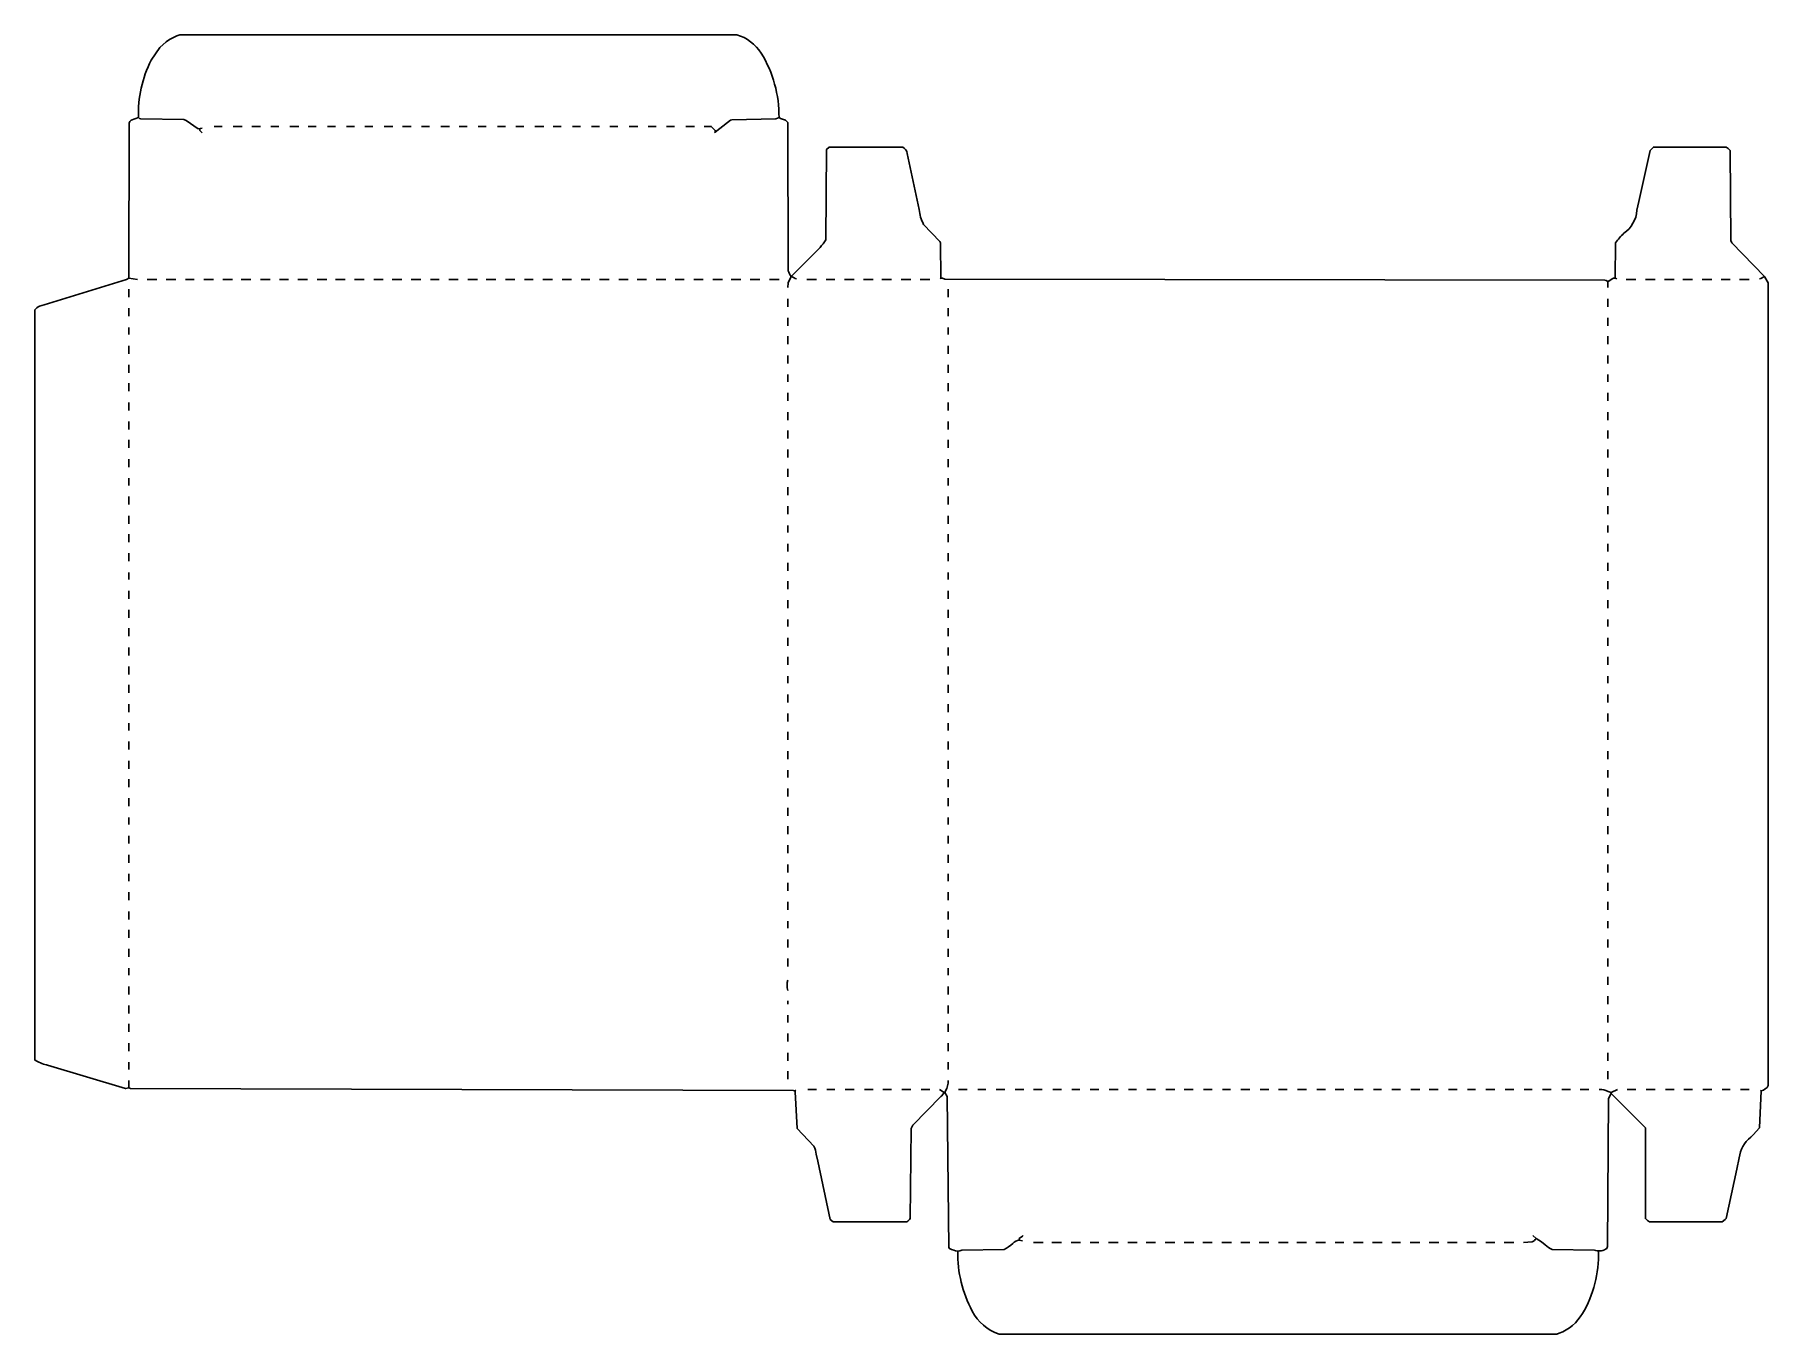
# Model space of a CAD drawing. Extents: x 219 to 2392, y 167 to 1796.
import ezdxf

# ---------------------------------------------------------------- set-up
doc = ezdxf.new("R2010")
doc.units = 0
doc.layers.get('0').update_dxf_attribs({"linetype": 'CONTINUOUS'})

msp = doc.modelspace()

# ---------------------------------------------------------------- linework, layer by layer
at = {"color": 7, "linetype": 'CONTINUOUS'}
for points in [[(1174, 1490, -0.085094), (1168, 1493), (1167, 1493, -0.073409), (1163.497312, 1500.002659), (1163, 1686), (1160, 1689), (1153.9, 1690.8), (1152, 1692, 0.139651), (1129.754098, 1772.795082, 0.172187), (1099, 1796), (401, 1796), (397.088235, 1794.647059), (388, 1790), (383.9, 1787.2), (376, 1780), (365, 1764, 0.123743), (349, 1692, 0.140361), (352.008923, 1690.490747), (405.991077, 1689.509253), (408.735294, 1688.558824), (424, 1678), (429, 1679)], [(349, 1692), (340.1, 1688.8, 0.227968), (337.497423, 1684.997449), (337, 1491), (334, 1489), (230.911765, 1457.352941), (225.1, 1455.7, 0.129742), (219, 1451), (219, 511, 0.082672), (233.9, 504.7), (235.088235, 504.352941), (333, 475), (337, 476), (339.1, 475.2), (1169.9, 472.8), (1172, 472), (1173, 473)], [(1354, 1490), (1355, 1491), (1354.511352, 1534.989141), (1353.75027, 1536.761622), (1333.24973, 1558.238378, -0.099252), (1327.647059, 1576.911765), (1312.647059, 1646.911765, 0.242797), (1307, 1655), (1215, 1655), (1211.7, 1652.1), (1210.504464, 1539.004385, -0.081688), (1195, 1521), (1168.2, 1493.9), (1168, 1493)], [(2383, 472, 0.213453), (2392, 479), (2392, 1485), (2387.8, 1491.9), (2387, 1493), (2346.249927, 1535.243977), (2344.982312, 1538.017084), (2344, 1651, 0.064594), (2339, 1655), (2248, 1655), (2244, 1651), (2229.647059, 1587.088235), (2227.352941, 1575.911765, -0.220153), (2211, 1547, 0.067343), (2200.488648, 1534.989141), (2200, 1491), (2202, 1490)], [(1355, 1491), (1356.9, 1490.7), (1360.000603, 1489.499395), (2186.999397, 1488.500605, -0.145684), (2190, 1487), (2192, 1487), (2196.1, 1489.8, -0.113888), (2200, 1491)], [(2381, 1490, 0.085094), (2387, 1493)], [(1163, 598, -0.142565), (1163, 611)], [(1360, 470), (1360.8, 472.1, 0.144637), (1364, 485)], [(1172, 472), (1172.2, 471.1), (1174.769231, 424.846154), (1195.75027, 402.761622, -0.104628), (1198.647059, 392.911765), (1200.615385, 383.923077), (1216, 311), (1220, 308), (1312, 308, 0.102477), (1316.504424, 312.004347), (1317.495576, 424.995653), (1319.8, 429.1), (1355, 465), (1356, 466), (1359, 470)], [(1353, 474), (1359, 470), (1360, 470), (1362.8, 464.9), (1364.7, 275.9), (1365.5, 274.5), (1368.088235, 273.352941), (1370.911765, 272.647059, 0.250675), (1381.009085, 272.509427), (1433.990915, 273.490573, 0.067637), (1445, 281, -0.169723), (1453, 285), (1453, 287), (1457, 290), (1458, 291)], [(2097, 291), (2101, 287), (2107.804878, 282.756098), (2112.195122, 279.243902, 0.088472), (2121.009085, 273.490573), (2173.990915, 272.509427, 0.223028), (2188.1, 273.7), (2189.5, 274.5), (2190.502703, 277.002674), (2191.497297, 461.997326), (2193.2, 465.9), (2195, 469), (2195, 470), (2203, 474)], [(2195, 470), (2191.1, 471.2, 0.149369), (2180, 474)], [(2195, 469), (2238, 426), (2238, 312, 0.064594), (2243, 308), (2334, 308), (2338, 311), (2339, 312), (2352.615385, 374.076923), (2355.615385, 388.076923, -0.217246), (2370, 414), (2373, 417), (2381, 426), (2383, 472), (2382, 473)], [(2085, 282), (2096.1, 282.8, 0.098103), (2101, 287)], [(1376, 271, 0.128154), (1394.230769, 196.153846, 0.189938), (1428, 167), (2127, 167), (2129.9, 168.3, 0.171038), (2159, 193, 0.142693), (2179, 271)]]:
    msp.add_lwpolyline(points, format="xyb", dxfattribs=at)
for points in [[(429, 1673), (426, 1676), (426, 1678)], [(444, 1681), (454, 1681)], [(468, 1681), (479, 1681)], [(491, 1681), (502, 1681)], [(515, 1681), (525, 1681)], [(539, 1681), (550, 1681)], [(562, 1681), (572, 1681)], [(586, 1681), (596, 1681)], [(610, 1681), (620, 1681)], [(633, 1681), (643, 1681)], [(657, 1681), (668, 1681)], [(680, 1681), (691, 1681)], [(704, 1681), (714, 1681)], [(728, 1681), (739, 1681)], [(751, 1681), (761, 1681)], [(775, 1681), (785, 1681)], [(799, 1681), (809, 1681)], [(822, 1681), (832, 1681)], [(846, 1681), (857, 1681)], [(869, 1681), (879, 1681)], [(893, 1681), (903, 1681)], [(917, 1681), (927, 1681)], [(940, 1681), (950, 1681)], [(964, 1681), (975, 1681)], [(988, 1681), (998, 1681)], [(1011, 1681), (1021, 1681)], [(1035, 1681), (1046, 1681)], [(1072, 1674), (1072, 1676), (1067, 1681), (1058, 1681)], [(1071, 1673), (1072, 1674), (1077.9, 1678.2), (1091.1, 1688.7), (1092.9, 1689.3), (1147.991077, 1690.490747), (1149.9, 1691.2), (1152, 1692)], [(348, 1489), (337, 1491)], [(360, 1489), (372, 1489)], [(384, 1489), (396, 1489)], [(408, 1489), (419, 1489)], [(431, 1489), (443, 1489)], [(455, 1489), (467, 1489)], [(478, 1489), (490, 1489)], [(502, 1489), (514, 1489)], [(526, 1489), (537, 1489)], [(549, 1489), (561, 1489)], [(573, 1489), (585, 1489)], [(596, 1489), (608, 1489)], [(620, 1489), (632, 1489)], [(644, 1489), (656, 1489)], [(667, 1489), (679, 1489)], [(691, 1489), (703, 1489)], [(715, 1489), (726, 1489)], [(738, 1489), (750, 1489)], [(762, 1489), (774, 1489)], [(785, 1489), (797, 1489)], [(809, 1489), (821, 1489)], [(833, 1489), (844, 1489)], [(856, 1489), (868, 1489)], [(880, 1489), (892, 1489)], [(904, 1489), (915, 1489)], [(927, 1489), (939, 1489)], [(951, 1489), (963, 1489)], [(974, 1489), (986, 1489)], [(998, 1489), (1010, 1489)], [(1022, 1489), (1033, 1489)], [(1045, 1489), (1057, 1489)], [(1069, 1489), (1081, 1489)], [(1092, 1489), (1104, 1489)], [(1116, 1489), (1128, 1489)], [(1140, 1489), (1152, 1489)], [(1163, 1479), (1163.42, 1484.94), (1167, 1493)], [(1187, 1489), (1199, 1489)], [(1211, 1489), (1222, 1489)], [(1234, 1489), (1246, 1489)], [(1258, 1489), (1270, 1489)], [(1281, 1489), (1293, 1489)], [(1305, 1489), (1317, 1489)], [(1329, 1489), (1341, 1489)], [(2191, 1479), (2191, 1487)], [(2214, 1489), (2226, 1489)], [(2238, 1489), (2250, 1489)], [(2262, 1489), (2274, 1489)], [(2285, 1489), (2297, 1489)], [(2309, 1489), (2321, 1489)], [(2333, 1489), (2344, 1489)], [(2356, 1489), (2368, 1489)], [(337, 1467), (337, 1477)], [(1163, 1455), (1163, 1465)], [(1364, 1467), (1364, 1477)], [(2191, 1455), (2191, 1465)], [(337, 1443), (337, 1453)], [(1163, 1431), (1163, 1441)], [(1364, 1443), (1364, 1453)], [(2191, 1431), (2191, 1441)], [(337, 1420), (337, 1429)], [(1163, 1408), (1163, 1418)], [(1364, 1420), (1364, 1429)], [(2191, 1408), (2191, 1418)], [(337, 1396), (337, 1406)], [(1163, 1384), (1163, 1394)], [(1364, 1396), (1364, 1406)], [(2191, 1384), (2191, 1394)], [(337, 1372), (337, 1382)], [(1163, 1361), (1163, 1370)], [(1364, 1372), (1364, 1382)], [(2191, 1361), (2191, 1370)], [(337, 1349), (337, 1359)], [(1364, 1349), (1364, 1359)], [(337, 1325), (337, 1335)], [(1163, 1337), (1163, 1347)], [(1364, 1325), (1364, 1335)], [(2191, 1337), (2191, 1347)], [(337, 1301), (337, 1311)], [(1163, 1313), (1163, 1323)], [(1364, 1301), (1364, 1311)], [(2191, 1313), (2191, 1323)], [(337, 1278), (337, 1288)], [(1163, 1290), (1163, 1300)], [(1364, 1278), (1364, 1288)], [(2191, 1290), (2191, 1300)], [(337, 1254), (337, 1264)], [(1163, 1266), (1163, 1276)], [(1364, 1254), (1364, 1264)], [(2191, 1266), (2191, 1276)], [(337, 1231), (337, 1240)], [(1163, 1242), (1163, 1252)], [(1364, 1231), (1364, 1240)], [(2191, 1242), (2191, 1252)], [(337, 1207), (337, 1217)], [(1163, 1219), (1163, 1229)], [(1364, 1207), (1364, 1217)], [(2191, 1219), (2191, 1229)], [(1163, 1195), (1163, 1205)], [(2191, 1195), (2191, 1205)], [(337, 1183), (337, 1193)], [(1163, 1172), (1163, 1181)], [(1364, 1183), (1364, 1193)], [(2191, 1172), (2191, 1181)], [(337, 1160), (337, 1170)], [(1163, 1148), (1163, 1158)], [(1364, 1160), (1364, 1170)], [(2191, 1148), (2191, 1158)], [(337, 1136), (337, 1146)], [(1163, 1124), (1163, 1134)], [(1364, 1136), (1364, 1146)], [(2191, 1124), (2191, 1134)], [(337, 1113), (337, 1122)], [(1163, 1101), (1163, 1111)], [(1364, 1113), (1364, 1122)], [(2191, 1101), (2191, 1111)], [(337, 1089), (337, 1099)], [(1163, 1077), (1163, 1087)], [(1364, 1089), (1364, 1099)], [(2191, 1077), (2191, 1087)], [(337, 1065), (337, 1075)], [(1364, 1065), (1364, 1075)], [(337, 1042), (337, 1052)], [(1163, 1054), (1163, 1063)], [(1364, 1042), (1364, 1052)], [(2191, 1054), (2191, 1063)], [(337, 1018), (337, 1028)], [(1163, 1030), (1163, 1040)], [(1364, 1018), (1364, 1028)], [(2191, 1030), (2191, 1040)], [(337, 994), (337, 1004)], [(1163, 1006), (1163, 1016)], [(1364, 994), (1364, 1004)], [(2191, 1006), (2191, 1016)], [(337, 971), (337, 981)], [(1163, 983), (1163, 992)], [(1364, 971), (1364, 981)], [(2191, 983), (2191, 992)], [(337, 947), (337, 957)], [(1163, 959), (1163, 969)], [(1364, 947), (1364, 957)], [(2191, 959), (2191, 969)], [(1163, 935), (1163, 945)], [(2191, 935), (2191, 945)], [(337, 924), (337, 933)], [(1163, 912), (1163, 922)], [(1364, 924), (1364, 933)], [(2191, 912), (2191, 922)], [(337, 900), (337, 910)], [(1163, 888), (1163, 898)], [(1364, 900), (1364, 910)], [(2191, 888), (2191, 898)], [(337, 876), (337, 886)], [(1163, 865), (1163, 874)], [(1364, 876), (1364, 886)], [(2191, 865), (2191, 874)], [(337, 853), (337, 863)], [(1163, 841), (1163, 851)], [(1364, 853), (1364, 863)], [(2191, 841), (2191, 851)], [(337, 829), (337, 839)], [(1163, 817), (1163, 827)], [(1364, 829), (1364, 839)], [(2191, 817), (2191, 827)], [(337, 806), (337, 815)], [(1364, 806), (1364, 815)], [(337, 782), (337, 792)], [(1163, 794), (1163, 804)], [(1364, 782), (1364, 792)], [(2191, 794), (2191, 804)], [(337, 758), (337, 768)], [(1163, 770), (1163, 780)], [(1364, 758), (1364, 768)], [(2191, 770), (2191, 780)], [(337, 735), (337, 744)], [(1163, 746), (1163, 756)], [(1364, 735), (1364, 744)], [(2191, 746), (2191, 756)], [(337, 711), (337, 721)], [(1163, 723), (1163, 733)], [(1364, 711), (1364, 721)], [(2191, 723), (2191, 733)], [(337, 687), (337, 697)], [(1163, 699), (1163, 709)], [(1364, 687), (1364, 697)], [(2191, 699), (2191, 709)], [(337, 664), (337, 674)], [(1163, 676), (1163, 685)], [(1364, 664), (1364, 674)], [(2191, 676), (2191, 685)], [(1163, 652), (1163, 662)], [(2191, 652), (2191, 662)], [(337, 640), (337, 650)], [(1163, 628), (1163, 638)], [(1364, 640), (1364, 650)], [(2191, 628), (2191, 638)], [(337, 617), (337, 626)], [(1364, 617), (1364, 626)], [(2191, 605), (2191, 615)], [(337, 593), (337, 603)], [(1364, 593), (1364, 603)], [(2191, 581), (2191, 591)], [(337, 569), (337, 579)], [(1163, 581), (1163, 585)], [(1163, 558), (1163, 567)], [(1364, 569), (1364, 579)], [(2191, 558), (2191, 567)], [(337, 546), (337, 556)], [(1163, 534), (1163, 544)], [(1364, 546), (1364, 556)], [(2191, 534), (2191, 544)], [(337, 522), (337, 532)], [(1364, 522), (1364, 532)], [(337, 499), (337, 508)], [(1163, 510), (1163, 520)], [(1364, 499), (1364, 508)], [(2191, 510), (2191, 520)], [(337, 476), (337, 485)], [(1163, 487), (1163, 497)], [(2191, 487), (2191, 497)], [(1188, 474), (1199, 474)], [(1212, 474), (1222, 474)], [(1235, 474), (1246, 474)], [(1259, 474), (1270, 474)], [(1282, 474), (1293, 474)], [(1306, 474), (1317, 474)], [(1330, 474), (1341, 474)], [(1377, 474), (1388, 474)], [(1401, 474), (1411, 474)], [(1424, 474), (1435, 474)], [(1448, 474), (1459, 474)], [(1471, 474), (1482, 474)], [(1495, 474), (1506, 474)], [(1519, 474), (1529, 474)], [(1542, 474), (1553, 474)], [(1566, 474), (1577, 474)], [(1590, 474), (1600, 474)], [(1613, 474), (1624, 474)], [(1637, 474), (1648, 474)], [(1660, 474), (1671, 474)], [(1684, 474), (1695, 474)], [(1708, 474), (1718, 474)], [(1731, 474), (1742, 474)], [(1755, 474), (1766, 474)], [(1778, 474), (1789, 474)], [(1802, 474), (1813, 474)], [(1826, 474), (1837, 474)], [(1849, 474), (1860, 474)], [(1873, 474), (1884, 474)], [(1897, 474), (1907, 474)], [(1920, 474), (1931, 474)], [(1944, 474), (1955, 474)], [(1967, 474), (1978, 474)], [(1991, 474), (2002, 474)], [(2015, 474), (2025, 474)], [(2038, 474), (2049, 474)], [(2062, 474), (2073, 474)], [(2086, 474), (2096, 474)], [(2109, 474), (2120, 474)], [(2133, 474), (2144, 474)], [(2156, 474), (2167, 474)], [(2215, 474), (2226, 474)], [(2239, 474), (2250, 474)], [(2263, 474), (2274, 474)], [(2286, 474), (2297, 474)], [(2310, 474), (2321, 474)], [(2334, 474), (2344, 474)], [(2357, 474), (2368, 474)], [(1457, 284), (1453, 285)], [(1471, 282), (1483, 282)], [(1494, 282), (1506, 282)], [(1518, 282), (1530, 282)], [(1542, 282), (1553, 282)], [(1565, 282), (1577, 282)], [(1589, 282), (1601, 282)], [(1612, 282), (1624, 282)], [(1636, 282), (1648, 282)], [(1660, 282), (1672, 282)], [(1683, 282), (1695, 282)], [(1707, 282), (1719, 282)], [(1731, 282), (1742, 282)], [(1754, 282), (1766, 282)], [(1778, 282), (1790, 282)], [(1801, 282), (1813, 282)], [(1825, 282), (1837, 282)], [(1849, 282), (1860, 282)], [(1872, 282), (1884, 282)], [(1896, 282), (1908, 282)], [(1920, 282), (1931, 282)], [(1943, 282), (1955, 282)], [(1967, 282), (1979, 282)], [(1990, 282), (2002, 282)], [(2014, 282), (2026, 282)], [(2038, 282), (2049, 282)], [(2061, 282), (2073, 282)]]:
    msp.add_lwpolyline(points, dxfattribs=at)

doc.saveas('drawing.dxf')
